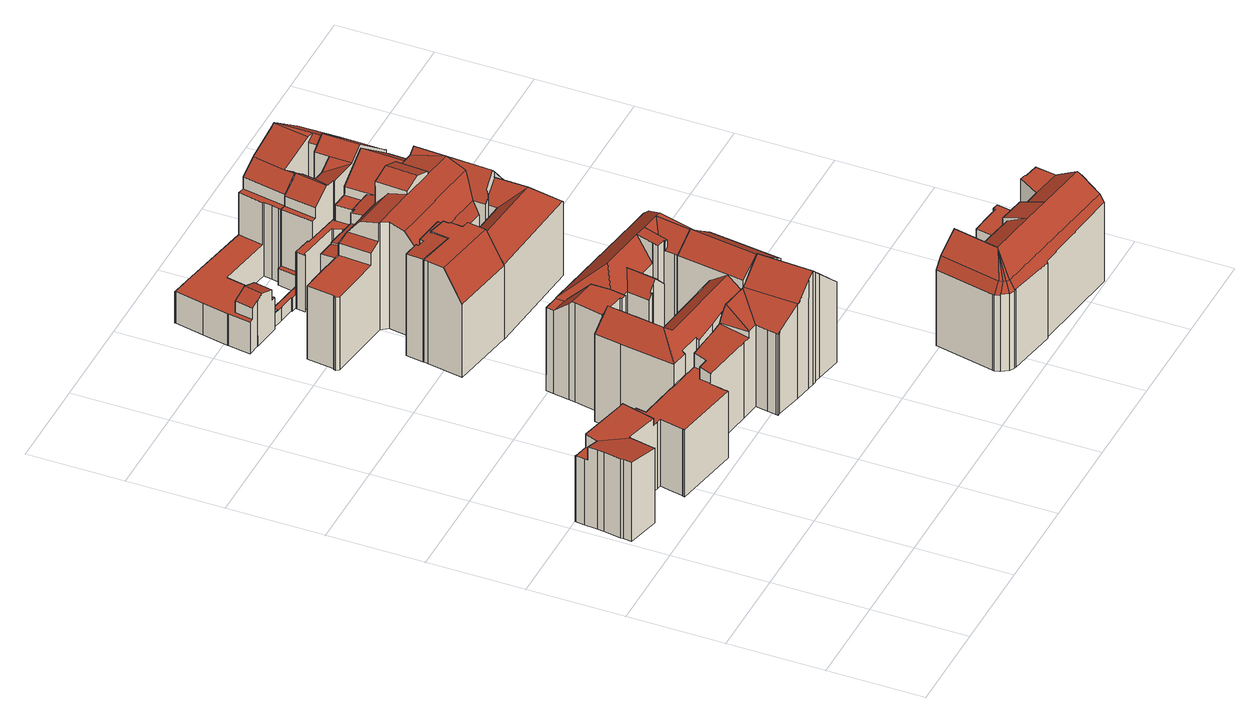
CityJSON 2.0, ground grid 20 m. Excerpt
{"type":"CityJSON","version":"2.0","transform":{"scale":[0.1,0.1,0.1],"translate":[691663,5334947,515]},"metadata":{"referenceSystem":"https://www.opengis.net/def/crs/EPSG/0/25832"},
"CityObjects":{
"building1":{"type":"Building","attributes":{"Gemeindeschluessel":"09162000","HoeheDach":"541.914","HoeheGrund":"515.612","Methode":"2000","NiedrigsteTraufeDesGebaeudes":"530.940","Geometrietyp2DReferenz":"3000","function":"31001_9998","roofType":"1000","measuredHeight":26.3,"storeysAboveGround":5},"geometry":[{"type":"MultiSurface","lod":"2","boundaries":[[[0,1,2,3,4]],[[5,6,7,8]],[[9,10,11,12,13]],[[14,15,16,17,18]],[[7,6,19,20,21,22,0,4]],[[23,24,25,26]],[[2,1,27,28]],[[29,30,31,32]],[[33,34,35,36]],[[37,38,39,40]],[[41,42,43,44,21,20]],[[45,46,47,48,49,50,51,52,53,37,40,54,55,56,57,17,16,15,58,3,2,28,59,60,61,62,63,64,65,66,67,42,41,68,69,70,71,72,73,74,75,76,77,78,79,80,81,82,83,84,85,86,87,88,89,90,91,33,36,92,93,94,95,96,97,98]],[[75,99,100,76]],[[74,101,99,75]],[[94,102,103,95]],[[104,105,51,50]],[[77,106,107,78]],[[108,44,43,109,110,111]],[[66,65,112,113,111,110]],[[51,105,114,9,13,115,116,52]],[[108,22,21,44]],[[72,117,118,73]],[[60,119,120,61]],[[76,100,106,77]],[[67,109,43,42]],[[95,103,121,96]],[[97,122,123,98]],[[28,27,124,59]],[[62,125,126,63]],[[49,127,104,50]],[[96,121,122,97]],[[54,128,129,55]],[[92,130,131,93]],[[70,132,133,71]],[[111,113,22,108]],[[48,134,127,49]],[[80,135,136,81]],[[91,137,34,33]],[[73,118,101,74]],[[85,138,139,86]],[[69,68,19,6,5,140]],[[141,129,128,39,38,142,23,26,29,32,143,107,106,100,99,101,118,117,133,132,140,5,8,144,14,18,145]],[[36,35,130,92]],[[146,12,11,84,83,82,147]],[[26,25,30,29]],[[0,22,113,112,148,126,125,120,119,124,27,1]],[[88,87,149,150,151]],[[20,19,68,41]],[[122,121,103,102,131,130,35,34,137,152,153,151,123]],[[7,4,3,58,144,8]],[[89,153,152,90]],[[138,85,84,11,10]],[[15,14,144,58]],[[78,107,143,79]],[[57,145,18,17]],[[88,151,153,89]],[[53,142,38,37]],[[69,140,132,70]],[[66,110,109,67]],[[56,141,145,57]],[[126,148,64,63]],[[45,98,123,154]],[[87,86,139,155,149]],[[59,124,119,60]],[[71,133,117,72]],[[24,23,142,53,52,116]],[[46,45,154,156,157]],[[156,154,123,151,150]],[[61,120,125,62]],[[115,13,12,146]],[[46,157,158,47]],[[146,147,136,135,31,30,25,24,116,115]],[[141,56,55,129]],[[80,79,143,32,31,135]],[[158,157,156,150,149,155,114,105,104,127,134]],[[138,10,9,114,155,139]],[[81,136,147,82]],[[40,39,128,54]],[[64,148,112,65]],[[93,131,102,94]],[[90,152,137,91]],[[158,134,48,47]]],"semantics":{"surfaces":[{"type":"WallSurface"},{"type":"RoofSurface"},{"type":"GroundSurface"}],"values":[0,0,1,0,1,0,0,0,0,0,0,2,0,0,0,0,0,1,0,0,0,0,0,0,0,0,0,0,0,0,0,0,0,0,0,0,0,0,0,0,0,1,0,0,0,1,0,0,1,0,0,0,0,0,0,0,0,0,0,0,0,0,0,0,0,0,0,1,0,0,0,1,0,0,1,1,0,0,0,0,0,0]}}]},
"building2":{"type":"Building","attributes":{"Gemeindeschluessel":"09162000","HoeheDach":"541.750","HoeheGrund":"515.720","Methode":"2000","NiedrigsteTraufeDesGebaeudes":"520.555","Geometrietyp2DReferenz":"3000","function":"31001_9998","roofType":"3100","measuredHeight":26.03,"storeysAboveGround":6},"geometry":[{"type":"MultiSurface","lod":"2","boundaries":[[[159,160,161,162]],[[163,164,165,166]],[[167,168,169,170,171,172]],[[173,174,175,176]],[[162,161,177,178]],[[179,180,181,182,183,184,185]],[[186,187,188,189]],[[190,191,192,193]],[[189,188,194,195]],[[186,167,172,196,187]],[[197,198,199,200,193,192,201,202]],[[203,204,205,199,198]],[[206,207,208,209]],[[181,210,211,212,177,161,160,194,188,187,196,182]],[[213,170,169,214,215,208,207,216,217,218,219]],[[220,221,202,201,218,217]],[[222,223,224,225]],[[219,192,191,213]],[[179,185,226,227]],[[228,215,214,229]],[[230,212,211,231]],[[227,226,174,173]],[[209,208,215,228]],[[232,233,205,204]],[[234,235,223,222]],[[236,210,181,180]],[[237,238,164,163]],[[179,227,173,176,239,237,163,166,234,222,225,240,232,204,203,241,221,220,242,206,209,228,229,168,167,186,189,195,159,162,178,230,231,236,180]],[[240,243,233,232]],[[183,171,170,213,191,190,184]],[[235,234,166,165]],[[229,214,169,168]],[[242,216,207,206]],[[183,182,196,172,171]],[[195,194,160,159]],[[200,199,205,233,243,224]],[[218,201,192,219]],[[231,211,210,236]],[[235,165,164,238,175,174,226,185,184,190,193,200,224,223]],[[178,177,212,230]],[[241,197,202,221]],[[197,241,203,198]],[[238,237,239,176,175]],[[240,225,224,243]],[[220,217,216,242]]],"semantics":{"surfaces":[{"type":"WallSurface"},{"type":"RoofSurface"},{"type":"GroundSurface"}],"values":[0,0,0,0,0,0,0,1,0,0,1,0,0,1,1,0,0,0,0,0,0,0,0,0,0,0,0,2,0,0,0,0,0,1,0,1,0,0,1,0,0,0,0,0,0]}}]},
"building3":{"type":"Building","attributes":{"Gemeindeschluessel":"09162000","HoeheDach":"539.560","HoeheGrund":"516.030","Methode":"2000","NiedrigsteTraufeDesGebaeudes":"532.861","Geometrietyp2DReferenz":"3000","function":"31001_9998","roofType":"1000","measuredHeight":23.53,"storeysAboveGround":5},"geometry":[{"type":"MultiSurface","lod":"2","boundaries":[[[244,245,246,247]],[[248,249,250,251]],[[252,253,254,255,256,257,258,259,260,261,262,263,264,244,247,265,266,267,268]],[[269,270,261,260,259,271]],[[267,266,265,272,273,274]],[[249,275,276,274,273,272,246,245,277,278,279,270,269,271,280,281,250]],[[263,278,277,264]],[[254,248,251,255]],[[281,280,271,259,258,257]],[[270,279,278,263,262,261]],[[267,274,276,268]],[[264,277,245,244]],[[248,254,253,252,275,249]],[[268,276,275,252]],[[247,246,272,265]],[[251,250,281,257,256,255]]],"semantics":{"surfaces":[{"type":"WallSurface"},{"type":"RoofSurface"},{"type":"GroundSurface"}],"values":[0,1,2,0,0,1,0,0,0,0,0,0,0,0,0,0]}}]},
"building4":{"type":"Building","attributes":{"Gemeindeschluessel":"09162000","HoeheDach":"541.730","HoeheGrund":"515.806","Methode":"2000","NiedrigsteTraufeDesGebaeudes":"524.120","Geometrietyp2DReferenz":"3000","function":"31001_9998","roofType":"2100","measuredHeight":25.92,"storeysAboveGround":6},"geometry":[{"type":"MultiSurface","lod":"2","boundaries":[[[282,283,284,285,286]],[[287,288,289,290]],[[285,284,291,292,293]],[[294,295,296,297,298,299,300]],[[301,187,302,303,304,286,285,305]],[[306,307,308,309]],[[310,311,312,313]],[[314,315,316,317]],[[318,319,320,321]],[[318,321,322,323]],[[324,283,282,325,326,327,328,329,330,331,332,333,322,321,320,334,335,306,309,336,337,338,339,340,341,342,314,317,343,344,345,346,347,348]],[[285,293,305]],[[344,349,350,345]],[[325,304,303,326]],[[331,330,351,352,299,298]],[[301,305,353,354,352,351,172]],[[309,308,355,336]],[[356,296,295]],[[324,291,284,283]],[[356,323,322,333,296]],[[331,298,297,332]],[[357,295,294,305,293,292,358,359,360,361]],[[362,363,364,365]],[[366,367,319,318,323,368,369]],[[282,286,304,325]],[[370,371,363,362]],[[342,372,315,314]],[[357,361,373,374,310,313]],[[324,348,358,292,291]],[[338,337,375,371,370,376]],[[334,367,366,335]],[[311,374,377,378,379]],[[356,295,357,313,364,363,368,323]],[[346,345,350,373,361,360]],[[329,328,187,301,172]],[[329,172,351,330]],[[312,288,287,365,364,313]],[[305,294,353]],[[347,359,358,348]],[[341,340,380,290,289,381]],[[374,311,310]],[[336,355,375,337]],[[338,376,382,339]],[[374,373,350,349,377]],[[327,302,187,328]],[[369,368,363,371,375,355,308,307]],[[341,381,372,342]],[[312,311,379,316,315,372,381,289,288]],[[366,369,307,306,335]],[[346,360,359,347]],[[354,300,299,352]],[[294,300,354,353]],[[344,343,378,377,349]],[[382,376,370,362,365,287,290,380]],[[326,303,302,327]],[[320,319,367,334]],[[339,382,380,340]],[[343,317,316,379,378]],[[332,297,296,333]]],"semantics":{"surfaces":[{"type":"WallSurface"},{"type":"RoofSurface"},{"type":"GroundSurface"}],"values":[0,0,1,1,1,0,0,0,0,0,2,1,0,0,0,1,0,0,0,0,0,1,0,1,0,0,0,1,0,0,0,1,1,0,0,0,0,1,0,0,0,0,0,1,0,1,0,1,0,0,0,0,0,1,0,0,0,0,0]}}]},
"building5":{"type":"Building","attributes":{"Gemeindeschluessel":"09162000","HoeheDach":"518.920","HoeheGrund":"515.884","Methode":"2000","NiedrigsteTraufeDesGebaeudes":"518.920","Geometrietyp2DReferenz":"3000","function":"31001_9998","roofType":"1000","measuredHeight":3.04,"storeysAboveGround":1},"geometry":[{"type":"MultiSurface","lod":"2","boundaries":[[[383,384,385,386]],[[386,385,387,388]],[[389,383,386,388,390,391,392,393,394,395,396,397]],[[388,387,398,390]],[[395,399,400,396]],[[401,400,399,402,403,404,405,398,387,385,384,406]],[[394,402,399,395]],[[391,405,404,392]],[[396,400,401,397]],[[390,398,405,391]],[[392,404,403,393]],[[389,406,384,383]],[[397,401,406,389]],[[393,403,402,394]]],"semantics":{"surfaces":[{"type":"WallSurface"},{"type":"GroundSurface"},{"type":"RoofSurface"}],"values":[0,0,1,0,0,2,0,0,0,0,0,0,0,0]}}]},
"building6":{"type":"Building","attributes":{"Gemeindeschluessel":"09162000","HoeheDach":"524.678","HoeheGrund":"516.180","Methode":"2000","NiedrigsteTraufeDesGebaeudes":"524.678","Geometrietyp2DReferenz":"3000","function":"31001_2000","roofType":"1000","measuredHeight":8.5},"geometry":[{"type":"MultiSurface","lod":"2","boundaries":[[[407,408,409,410]],[[411,407,410,412]],[[413,408,407,411]],[[414,409,408,413]],[[412,410,409,414]],[[412,414,413,411]]],"semantics":{"surfaces":[{"type":"RoofSurface"},{"type":"WallSurface"},{"type":"GroundSurface"}],"values":[0,1,1,1,1,2]}}]},
"building7":{"type":"Building","attributes":{"Gemeindeschluessel":"09162000","HoeheDach":"542.880","HoeheGrund":"515.910","Methode":"2000","NiedrigsteTraufeDesGebaeudes":"524.510","Geometrietyp2DReferenz":"3000","function":"31001_9998","roofType":"3100","measuredHeight":26.97,"storeysAboveGround":4},"geometry":[{"type":"MultiSurface","lod":"2","boundaries":[[[415,416,417,418]],[[418,417,419,420,421]],[[422,423,424,425,415,418]],[[426,427,422,418,421,428,429]],[[430,431,432,433]],[[421,434,435,436,437,428]],[[420,438,439,434,421]],[[440,441,442,443]],[[444,445,446,447]],[[448,449,450,451,446,445,452,453,454]],[[455,456,457,458]],[[459,460,461,462]],[[463,464,437,436,465,466,449,448]],[[467,468,469,470]],[[471,472,451,450,473,474]],[[431,457,456,475,476,477,432]],[[478,479,480,481]],[[467,482,483,484,468]],[[485,453,452,486]],[[464,487,429,428,437]],[[488,489,490,491]],[[449,466,473,450]],[[492,493,494,480,479,495,271,496,490,489,497]],[[498,499,500,501,502]],[[434,439,503,504,505,506,435]],[[426,507,508,509,427]],[[510,511,512,513,514,509,508]],[[424,515,516,425]],[[507,493,492,508]],[[463,448,454,517]],[[517,454,453,485]],[[499,518,503,439,438,500]],[[481,480,494,519]],[[520,521,522,523]],[[470,469,524,525]],[[526,495,479,478]],[[527,461,460,528,422,427,509]],[[505,529,506]],[[459,462,455,458,430,433,530,531,488,491,532,533,526,478,481,519,487,464,463,517,485,486,444,447,472,471,534,518,499,498,516,515,482,467,470,525,440,443,520,523]],[[482,515,424,423,483]],[[528,522,521,442,441,524,469,468,484,422]],[[534,471,474,529,505,504]],[[530,433,432,477,513,512]],[[533,271,495,526]],[[487,519,494,493,507,426,429]],[[506,529,474,473,466,465]],[[417,416,502,501,419]],[[447,446,451,472]],[[532,496,271,533]],[[443,442,521,520]],[[527,509,514,476,475]],[[516,498,502,416,415,425]],[[530,512,511,531]],[[488,531,511,510,497,489]],[[506,465,436,435]],[[534,504,503,518]],[[525,524,441,440]],[[458,457,431,430]],[[510,508,492,497]],[[486,452,445,444]],[[491,490,496,532]],[[459,523,522,528,460]],[[455,462,461,527,475,456]],[[476,514,513,477]],[[420,419,501,500,438]],[[422,484,483,423]]],"semantics":{"surfaces":[{"type":"WallSurface"},{"type":"RoofSurface"},{"type":"GroundSurface"}],"values":[0,0,1,1,0,1,0,0,0,1,0,0,0,0,0,1,0,0,0,0,0,0,1,0,1,1,1,0,0,0,0,0,0,0,0,0,1,0,2,0,1,0,0,0,0,1,1,0,0,0,0,0,0,0,0,0,0,0,0,0,0,0,0,0,1,1]}}]},
"building8":{"type":"Building","attributes":{"Gemeindeschluessel":"09162000","HoeheDach":"538.760","HoeheGrund":"515.869","Methode":"2000","NiedrigsteTraufeDesGebaeudes":"525.910","Geometrietyp2DReferenz":"3000","function":"31001_9998","roofType":"3100","measuredHeight":22.89,"storeysAboveGround":5},"geometry":[{"type":"MultiSurface","lod":"2","boundaries":[[[535,536,537,538]],[[539,540,541,542,543]],[[544,545,546,547,548,549]],[[535,550,551,552,536]],[[548,547,553,554]],[[462,555,556,557,459]],[[558,550,535,538,559,545,544,455,462,459,523,520]],[[537,560,538]],[[551,550,558,541,540]],[[544,549,561,455]],[[459,557,562,523]],[[559,563,546,545]],[[539,543,562,557,556,553]],[[539,553,547,546,563,560,537,536,552]],[[554,555,561,549,548]],[[541,558,520,542]],[[520,523,562,543,542]],[[455,561,555,462]],[[539,552,551,540]],[[538,560,563,559]],[[554,553,556,555]]],"semantics":{"surfaces":[{"type":"WallSurface"},{"type":"RoofSurface"},{"type":"GroundSurface"}],"values":[0,1,0,0,0,0,2,0,0,0,0,0,1,1,1,0,0,0,1,0,0]}}]},
"building9":{"type":"Building","attributes":{"Gemeindeschluessel":"09162000","HoeheDach":"540.000","HoeheGrund":"515.658","Methode":"2000","NiedrigsteTraufeDesGebaeudes":"520.980","Geometrietyp2DReferenz":"3000","function":"31001_9998","roofType":"1000","measuredHeight":24.34,"storeysAboveGround":5},"geometry":[{"type":"MultiSurface","lod":"2","boundaries":[[[564,565,566,567]],[[568,569,570,571]],[[572,573,574,575,576,577]],[[578,579,580,581,582,583]],[[584,585,586,587]],[[588,576,575,589]],[[590,591,592,593]],[[568,594,595,596,597,569]],[[598,599,600,601,602,603]],[[595,604,593,592,605,596]],[[606,604,595,594]],[[606,607,608,609,590,593,604]],[[610,611,612,613,614]],[[615,616,580,579]],[[571,570,565,564]],[[617,618,619,620,621]],[[622,591,590,609]],[[589,575,574,623]],[[624,625,626,627]],[[585,603,602,628,583,582,629,630,631,632,586]],[[598,603,585,584]],[[622,633,605,592,591]],[[634,620,619,635,636,637,572]],[[638,639,640,641]],[[642,631,630,643]],[[599,644,617,621,600]],[[623,574,573,645,646,647,618,617,644]],[[597,596,605,633]],[[634,648,614,613,620]],[[611,578,583,628,649,612]],[[650,632,631,642]],[[567,566,625,624]],[[645,573,572,637]],[[651,652,653,654]],[[651,643,630,629,655,652]],[[622,609,608,656,640,639,653,652,655,581,580,616,626,625,566,565,570,569,597,633]],[[599,598,584,587,650,642,643,651,654,638,641,657,607,606,594,568,571,564,567,624,627,615,579,578,611,610,588,589,623,644]],[[646,645,637,636]],[[641,640,656,657]],[[600,621,620,613,612,649,601]],[[654,653,639,638]],[[587,586,632,650]],[[588,610,614,648,577,576]],[[572,577,648,634]],[[646,636,635,647]],[[657,656,608,607]],[[635,619,618,647]],[[627,626,616,615]],[[655,629,582,581]],[[602,601,649,628]]],"semantics":{"surfaces":[{"type":"WallSurface"},{"type":"RoofSurface"},{"type":"GroundSurface"}],"values":[0,0,1,0,0,0,1,0,0,1,0,0,0,0,0,1,0,0,0,1,0,0,0,0,0,0,0,0,1,0,0,0,1,0,0,1,2,0,0,1,0,0,0,1,1,0,0,0,0,0]}}]},
"building10":{"type":"Building","attributes":{"Gemeindeschluessel":"09162000","HoeheDach":"539.400","HoeheGrund":"515.779","Methode":"2000","NiedrigsteTraufeDesGebaeudes":"528.940","Geometrietyp2DReferenz":"3000","function":"31001_9998","roofType":"3100","measuredHeight":23.62,"storeysAboveGround":5},"geometry":[{"type":"MultiSurface","lod":"2","boundaries":[[[658,659,660,661]],[[662,663,664,665]],[[666,667,668,669,670,662,665,671,672,673,674,675,676,658,661,677,678,679,680,681,682,683,684,685,686,687,688,689,690,691,692,693]],[[692,694,695,693]],[[688,696,697,689]],[[681,698,699,682]],[[680,700,698,681]],[[665,664,701,671]],[[659,658,676,702]],[[687,703,696,688]],[[661,660,704,677]],[[670,705,663,662]],[[684,706,707,708,709,710,711,685]],[[689,697,712,690]],[[713,714,715,716,710,709]],[[717,718,708,707]],[[695,694,719,712,697,696,703,720,711,710,716]],[[705,721,722,723,701,664,663]],[[683,724,706,684]],[[686,720,703,687]],[[685,711,720,686]],[[725,717,707,706]],[[713,726,714]],[[673,672,723,722,727,728,729,730]],[[713,709,708,718,731]],[[667,666,715,714,726,732]],[[659,702,733,734,735,725,706,724,699,698,700,736,737,704,660]],[[682,699,724,683]],[[738,730,729,739,740,741,732,726,713,731]],[[671,701,723,672]],[[738,731,718,717,725,735]],[[670,669,740,739,742,743,721,705]],[[674,673,730,738,735,734]],[[667,732,741,668]],[[666,693,695,716,715]],[[742,739,729,728]],[[677,704,737,678]],[[668,741,740,669]],[[742,728,727,743]],[[674,734,733,675]],[[690,712,719,691]],[[679,736,700,680]],[[691,719,694,692]],[[675,733,702,676]],[[678,737,736,679]],[[721,743,727,722]]],"semantics":{"surfaces":[{"type":"WallSurface"},{"type":"GroundSurface"},{"type":"RoofSurface"}],"values":[0,0,1,0,0,0,0,0,0,0,0,0,0,0,2,2,2,2,0,0,0,0,0,0,0,0,2,0,2,0,0,0,0,0,0,0,0,0,2,0,0,0,0,0,0,0]}}]},
"building11":{"type":"Building","attributes":{"Gemeindeschluessel":"09162000","HoeheDach":"537.940","HoeheGrund":"515.116","Methode":"2000","NiedrigsteTraufeDesGebaeudes":"520.890","Geometrietyp2DReferenz":"3000","function":"31001_9998","roofType":"2100","measuredHeight":22.82,"storeysAboveGround":4},"geometry":[{"type":"MultiSurface","lod":"2","boundaries":[[[744,745,746,747,748,749]],[[750,751,752,753,754]],[[755,756,757,758]],[[759,760,761,762]],[[763,764,765,766]],[[757,756,767,768,769,770]],[[771,772,750,754,773]],[[774,775,776,777]],[[757,770,778,779]],[[777,776,780,781]],[[782,783,784,785]],[[786,787,788,789,778,770,790]],[[791,792,793,794]],[[795,796,797,798]],[[799,800,783,782]],[[801,802,803,804,805,806,807,784,783,800,761,760]],[[808,780,776,775,809,810]],[[811,812,748,747]],[[770,769,813,753]],[[752,770,753]],[[814,815,778,789]],[[816,817,818,819]],[[820,821,822,823]],[[754,753,813,824,818,817,773]],[[825,826,752,751]],[[822,821,827,790,826,825]],[[805,810,809,806]],[[828,829,830,831]],[[832,801,760,759]],[[790,770,826]],[[791,833,767,756,755,792]],[[766,765,829,828]],[[834,815,814,835]],[[836,837,838,788,787]],[[839,831,830,840,803,802]],[[841,834,835,840,830,829,765,764,749,748,812]],[[819,818,824,842]],[[843,797,796,844,786,790,827]],[[744,749,764,763]],[[811,747,746,845,793,792,755,758]],[[806,809,775,807]],[[757,779,841,812,811,758]],[[778,815,834,841,779]],[[794,793,845,846]],[[820,847,843,827,821]],[[804,848,810,805]],[[837,781,780,808,838]],[[798,797,843,847]],[[846,845,746,745]],[[826,770,752]],[[762,761,800,799]],[[801,832,839,802]],[[772,823,822,825,751,750]],[[807,775,774,785,784]],[[849,844,796,795]],[[837,836,849,795,798,847,820,823,772,771,816,819,842,850,833,791,794,846,745,744,763,766,828,831,839,832,759,762,799,782,785,774,777,781]],[[803,840,835,814,789,848,804]],[[850,842,824,813,769,768]],[[850,768,767,833]],[[788,838,808,810,848,789]],[[771,773,817,816]],[[849,836,787,786,844]]],"semantics":{"surfaces":[{"type":"WallSurface"},{"type":"RoofSurface"},{"type":"GroundSurface"}],"values":[0,1,0,0,0,1,0,0,1,0,0,1,0,0,0,1,1,0,1,1,1,0,0,1,1,1,0,0,0,1,0,0,0,0,0,1,0,1,0,1,0,0,0,0,0,0,0,0,0,1,0,0,0,0,0,2,0,0,0,1,0,0]}}]},
"building12":{"type":"Building","attributes":{"Gemeindeschluessel":"09162000","HoeheDach":"540.270","HoeheGrund":"515.772","Methode":"2000","NiedrigsteTraufeDesGebaeudes":"519.670","Geometrietyp2DReferenz":"3000","function":"31001_9998","roofType":"3100","measuredHeight":24.5,"storeysAboveGround":5},"geometry":[{"type":"MultiSurface","lod":"2","boundaries":[[[851,852,853,854,574,855,856]],[[857,858,859,860]],[[853,852,861]],[[682,683,862,863,864,865,866,867,868,869]],[[857,870,871,872,858]],[[873,874,875,865,864]],[[866,876,877,878,867]],[[873,864,863,871,879,880]],[[881,882,883,884,878,877]],[[857,860,885,870]],[[885,879,871,870]],[[684,886,862,683]],[[868,884,883,887,869]],[[888,889,858,872]],[[890,854,853,861]],[[868,867,878,884]],[[684,683,682,681,882,881,891,892,893,890,861,685]],[[866,865,875,876]],[[893,892,880,879,885,860,859,855,574]],[[886,684,685,851,856,889,888]],[[856,855,859,858,889]],[[886,888,872,871,863,862]],[[892,891,874,873,880]],[[682,869,887,681]],[[861,852,851,685]],[[681,887,883,882]],[[891,881,877,876,875,874]],[[893,574,854,890]]],"semantics":{"surfaces":[{"type":"RoofSurface"},{"type":"WallSurface"},{"type":"GroundSurface"}],"values":[0,1,1,1,1,0,0,0,1,0,1,1,0,0,1,1,2,1,1,1,0,0,1,1,1,1,1,1]}}]}
},
"vertices":[
[86,516,176],[75,467,177],[75,467,6],[86,518,6],[86,518,177],[160,564,160],[160,564,188],[156,501,176],[156,501,160],[442,436,195],[466,494,223],[452,496,204],[444,496,194],[441,436,194],[177,497,160],[177,497,6],[171,469,6],[167,449,6],[167,449,160],[150,566,188],[48,589,189],[47,589,189],[44,564,184],[312,456,160],[312,456,182],[317,480,187],[317,480,160],[74,463,178],[74,463,6],[341,477,160],[341,477,187],[346,504,192],[346,504,160],[653,466,6],[653,466,191],[648,373,191],[648,373,6],[308,440,6],[308,440,160],[305,423,160],[305,423,6],[48,589,6],[18,595,6],[18,595,159],[47,589,159],[553,366,6],[518,373,6],[463,384,6],[457,385,6],[458,390,6],[461,408,6],[465,433,6],[425,439,6],[311,456,6],[305,421,6],[304,417,6],[166,443,6],[167,448,6],[167,499,6],[73,462,6],[72,462,6],[4,478,6],[6,496,6],[6,501,6],[11,536,6],[13,551,6],[15,576,6],[17,596,6],[150,566,6],[177,560,6],[179,559,6],[183,558,6],[182,552,6],[190,551,6],[187,529,6],[190,529,6],[263,518,6],[280,514,6],[317,509,6],[332,505,6],[349,503,6],[365,502,6],[414,498,6],[435,497,6],[452,496,6],[475,492,6],[505,488,6],[525,485,6],[573,478,6],[575,478,6],[622,470,6],[638,468,6],[647,356,6],[646,351,6],[645,351,6],[591,361,6],[575,365,6],[574,362,6],[567,363,6],[190,529,160],[263,518,160],[187,529,160],[645,351,192],[591,361,246],[461,408,194],[465,433,195],[280,514,160],[317,509,160],[44,564,159],[17,596,159],[15,576,159],[14,570,159],[13,551,189],[14,570,189],[464,433,195],[441,436,181],[425,439,181],[182,552,160],[190,551,160],[72,462,178],[4,478,189],[575,365,261],[574,362,262],[567,363,269],[73,462,178],[6,496,189],[6,501,189],[458,390,193],[305,421,160],[304,417,160],[647,356,191],[646,351,191],[179,559,160],[183,558,160],[457,385,193],[349,503,192],[365,502,192],[638,468,205],[475,492,223],[505,488,222],[177,560,160],[166,443,160],[311,456,160],[332,505,160],[167,499,160],[167,448,160],[444,496,193],[414,498,192],[11,536,189],[525,485,222],[526,485,223],[573,478,269],[622,470,221],[575,478,267],[553,366,256],[524,485,222],[520,372,223],[518,373,223],[463,384,195],
[653,614,7],[653,614,220],[664,613,212],[664,613,7],[365,502,7],[365,502,208],[366,508,212],[366,508,7],[546,625,7],[497,630,7],[497,630,56],[545,625,56],[545,625,238],[546,625,238],[475,492,7],[475,492,212],[452,496,212],[452,496,7],[653,466,205],[653,466,7],[525,485,7],[573,478,7],[573,478,266],[572,478,268],[526,485,238],[526,485,211],[525,485,211],[595,620,7],[595,620,265],[644,615,227],[644,615,7],[530,518,237],[536,556,208],[375,577,208],[338,543,237],[649,615,223],[649,615,7],[592,620,268],[389,671,208],[351,677,242],[346,677,246],[329,557,246],[384,639,208],[384,640,208],[351,677,7],[330,680,7],[330,680,232],[446,632,7],[446,632,56],[446,635,56],[446,635,7],[575,478,265],[622,470,228],[638,468,216],[536,556,56],[456,634,56],[447,635,56],[424,635,56],[393,638,56],[384,639,56],[375,577,56],[393,638,7],[384,640,7],[317,509,7],[317,509,208],[280,514,209],[280,514,7],[505,488,211],[505,488,7],[447,635,7],[456,634,7],[638,468,7],[622,470,7],[304,684,7],[304,684,209],[318,515,7],[318,515,213],[575,478,7],[414,498,7],[414,498,210],[435,497,7],[296,629,7],[389,671,7],[424,635,7],[296,629,209],
[457,1054,10],[457,1054,246],[456,1042,246],[456,1042,10],[459,933,179],[466,973,246],[329,997,246],[322,957,179],[466,975,10],[466,973,10],[459,933,10],[322,957,10],[329,997,10],[335,1031,10],[337,1039,10],[337,1041,10],[382,1031,10],[414,1025,10],[415,1026,10],[421,1063,10],[430,1060,10],[459,1041,10],[457,1018,10],[456,1015,10],[472,1012,10],[382,1031,246],[414,1025,246],[337,1041,246],[459,1041,246],[457,1018,246],[456,1015,246],[466,975,246],[472,1012,246],[430,1060,246],[421,1063,246],[415,1026,246],[337,1039,246],[335,1031,246],
[664,613,8],[667,644,8],[667,644,203],[665,625,201],[664,613,200],[400,664,91],[400,664,236],[388,666,236],[388,666,91],[677,737,211],[677,741,212],[615,691,267],[564,699,267],[538,703,267],[533,669,262],[531,657,260],[550,654,260],[549,651,259],[556,650,259],[592,620,267],[644,615,219],[649,615,214],[653,614,210],[603,693,267],[456,634,8],[456,634,231],[447,635,221],[447,635,8],[406,736,228],[406,736,236],[406,697,236],[406,697,228],[330,680,8],[330,680,236],[342,740,236],[342,740,8],[492,647,214],[499,646,205],[499,646,8],[492,647,8],[496,675,8],[496,675,214],[677,737,8],[653,614,8],[649,615,8],[644,615,8],[595,620,8],[546,625,8],[547,632,8],[550,654,8],[531,657,8],[533,669,8],[498,636,8],[497,630,8],[446,635,8],[446,632,8],[424,635,8],[393,638,8],[384,640,8],[389,671,8],[351,677,8],[344,754,8],[349,787,8],[351,802,8],[391,796,8],[639,758,8],[678,752,8],[349,787,200],[351,802,200],[547,632,238],[549,651,238],[559,667,242],[556,650,242],[446,635,220],[533,669,215],[440,718,267],[678,752,201],[639,758,201],[391,796,201],[383,797,201],[443,680,91],[443,680,209],[404,686,209],[404,686,91],[497,630,205],[498,636,205],[474,695,239],[465,633,239],[436,633,91],[436,633,209],[351,677,236],[383,797,200],[383,780,200],[446,632,220],[424,635,91],[349,785,200],[344,754,229],[343,746,236],[384,640,91],[389,671,236],[393,638,91],
[320,1335,9],[320,1335,39],[337,1332,39],[337,1332,9],[339,1342,39],[339,1342,9],[320,1333,9],[414,1330,9],[412,1319,9],[427,1317,9],[426,1313,9],[390,1320,9],[379,1322,9],[379,1324,9],[346,1328,9],[414,1330,39],[379,1322,39],[379,1324,39],[346,1328,39],[390,1320,39],[426,1313,39],[427,1317,39],[412,1319,39],[320,1333,39],
[488,1026,97],[491,1036,97],[475,1038,97],[474,1027,97],[488,1026,12],[474,1027,12],[491,1036,12],[475,1038,12],
[563,1196,244],[563,1196,265],[559,1130,265],[559,1130,258],[524,1135,279],[489,1140,265],[489,1140,258],[623,1122,258],[615,1190,244],[601,1192,244],[570,1195,244],[399,1106,247],[612,1078,247],[393,1152,258],[404,1139,255],[491,1036,9],[491,1036,95],[475,1038,95],[475,1038,9],[491,1179,247],[393,1192,247],[391,1154,257],[392,1153,257],[492,1206,265],[492,1206,214],[689,1181,9],[689,1181,181],[681,1021,181],[681,1021,9],[253,1184,9],[253,1184,178],[260,1239,178],[260,1239,9],[254,1172,178],[363,1157,178],[367,1224,178],[292,1235,178],[252,1182,178],[250,1182,178],[249,1177,178],[503,1029,9],[503,1029,95],[496,1035,95],[496,1035,9],[595,1028,9],[595,1028,229],[587,1022,220],[587,1022,9],[254,1172,9],[392,1153,9],[391,1154,214],[363,1157,206],[630,1188,9],[630,1188,253],[688,1184,182],[688,1184,9],[367,1223,9],[292,1235,9],[367,1224,206],[367,1223,206],[578,1023,95],[579,1036,95],[476,1050,95],[377,1073,9],[377,1073,243],[376,1068,243],[376,1068,9],[617,1190,9],[617,1190,247],[626,1188,258],[250,1182,9],[252,1182,9],[404,1139,9],[430,1060,9],[430,1060,243],[421,1062,243],[421,1062,9],[456,1065,242],[394,1073,242],[392,1065,243],[343,1078,243],[415,1025,246],[455,1054,243],[534,1200,9],[499,1205,9],[499,1205,268],[528,1201,279],[534,1200,276],[482,1207,214],[404,1218,213],[395,1219,213],[395,1218,214],[394,1073,209],[456,1065,209],[579,1049,209],[455,1054,184],[457,1054,183],[476,1051,182],[476,1050,179],[579,1036,179],[601,1192,9],[570,1195,9],[249,1177,9],[482,1207,9],[392,1065,9],[680,1021,9],[680,1021,182],[624,1026,251],[624,1026,9],[689,1184,181],[689,1184,9],[343,1078,9],[578,1023,209],[618,1026,258],[395,1219,214],[476,1051,9],[457,1054,9],[415,1025,9],[337,1041,9],[404,1218,9],
[466,975,9],[466,975,236],[472,1012,203],[472,1012,9],[622,957,238],[676,912,181],[677,912,180],[680,1021,180],[624,1026,238],[501,1017,9],[500,1009,9],[500,1009,203],[501,1011,201],[501,1011,109],[501,1017,109],[459,933,9],[459,933,181],[465,973,238],[586,1003,201],[586,1003,109],[587,1022,109],[587,1022,201],[595,1028,208],[677,912,9],[480,1011,9],[472,1012,202],[503,1029,109],[624,1026,237],[480,1011,202],
[240,1389,7],[240,1389,80],[251,1443,80],[251,1443,7],[234,1342,7],[234,1342,80],[241,1389,80],[241,1389,7],[597,1377,250],[597,1359,250],[692,1351,177],[692,1369,177],[691,1449,177],[597,1454,250],[468,1466,7],[300,1498,7],[300,1498,80],[465,1467,80],[465,1467,177],[468,1466,177],[452,1376,7],[452,1376,177],[451,1376,177],[451,1376,7],[691,1449,7],[692,1369,7],[308,1331,106],[315,1369,106],[282,1374,120],[275,1336,120],[259,1339,7],[259,1339,113],[243,1341,106],[243,1341,80],[451,1375,7],[487,1369,7],[487,1369,224],[463,1373,204],[463,1373,177],[451,1375,177],[259,1338,113],[250,1379,106],[259,1338,7],[319,1330,7],[319,1330,80],[308,1331,80],[586,1454,7],[507,1459,7],[507,1459,227],[512,1458,230],[586,1454,248],[267,1504,7],[267,1504,80],[499,1368,227],[522,1366,208],[526,1386,208],[499,1390,230],[496,1368,230],[315,1369,80],[692,1351,7],[263,1503,7],[263,1503,80],[263,1505,80],[263,1505,7],[479,1464,177],[455,1414,177],[457,1413,177],[454,1396,177],[451,1381,177],[250,1379,80],[582,1379,250],[526,1386,60],[582,1379,60],[582,1379,238],[322,1344,7],[322,1344,80],[320,1335,80],[320,1335,7],[454,1396,7],[457,1413,7],[499,1368,7],[582,1361,238],[582,1361,60],[522,1366,60],[595,1454,250],[479,1464,204],[451,1381,7],[339,1434,7],[339,1434,80],[325,1360,80],[325,1360,7],[455,1414,80],[320,1333,80],[320,1333,7],
[480,1287,8],[480,1287,139],[392,1302,139],[392,1302,8],[367,1223,8],[367,1223,169],[372,1262,165],[372,1262,8],[570,1195,8],[534,1200,8],[499,1205,8],[482,1207,8],[404,1218,8],[405,1257,8],[405,1256,8],[486,1244,8],[488,1266,8],[487,1268,8],[481,1285,8],[388,1300,8],[390,1317,8],[390,1320,8],[426,1313,8],[429,1313,8],[429,1310,8],[506,1296,8],[505,1292,8],[690,1271,8],[691,1271,8],[691,1266,8],[690,1246,8],[688,1187,8],[688,1184,8],[630,1188,8],[617,1190,8],[601,1192,8],[617,1190,226],[601,1192,239],[690,1246,170],[688,1187,170],[429,1313,139],[429,1310,139],[426,1313,139],[405,1257,165],[481,1285,139],[691,1266,170],[388,1300,139],[404,1218,169],[505,1292,139],[505,1292,175],[539,1288,175],[539,1288,195],[598,1281,244],[690,1271,171],[688,1184,170],[537,1225,195],[536,1200,195],[570,1195,223],[595,1192,244],[504,1246,175],[537,1242,175],[630,1188,216],[691,1271,170],[406,1218,169],[407,1256,165],[405,1256,165],[506,1296,139],[504,1246,139],[536,1200,198],[407,1256,169],[473,1246,169],[473,1246,193],[486,1244,193],[537,1242,192],[534,1200,198],[487,1268,139],[488,1266,139],[486,1248,139],[390,1320,139],[390,1317,139],[486,1248,192],[471,1209,198],[482,1207,198],[499,1205,198],[471,1209,173],[406,1218,172],
[958,183,1],[910,189,1],[910,189,96],[911,189,96],[911,189,177],[958,183,177],[746,69,177],[747,68,179],[760,70,199],[759,77,199],[744,79,177],[858,198,96],[858,198,200],[848,148,200],[848,148,96],[1079,204,1],[1079,204,59],[1077,198,59],[1077,198,1],[978,180,1],[978,180,177],[979,185,177],[979,185,1],[855,198,203],[855,196,203],[834,199,229],[814,104,229],[744,80,1],[746,69,1],[744,80,176],[1066,160,1],[1066,160,200],[1066,158,200],[1066,158,1],[918,88,229],[928,135,200],[1096,152,200],[1096,152,1],[1071,178,1],[1071,178,59],[1070,178,59],[1070,178,1],[1071,13,199],[1079,51,223],[1081,62,229],[973,79,229],[770,60,199],[859,198,1],[859,198,96],[859,200,96],[859,200,1],[872,31,1],[872,31,179],[872,29,176],[872,29,1],[1072,178,1],[1072,178,59],[1022,214,59],[1010,143,59],[987,147,59],[983,126,59],[1025,120,59],[1052,163,59],[1066,160,59],[1089,109,200],[1052,163,200],[1025,120,200],[901,139,96],[901,139,177],[786,205,199],[985,135,203],[929,144,203],[745,84,1],[745,84,176],[770,207,176],[770,207,1],[765,49,1],[765,49,179],[756,54,178],[756,54,1],[784,205,196],[756,55,179],[764,64,199],[767,49,181],[992,183,1],[992,183,177],[986,147,177],[986,147,1],[1022,214,1],[855,198,1],[929,144,177],[985,135,177],[1079,51,1],[1089,104,1],[1089,104,203],[1010,143,1],[987,147,177],[928,135,177],[784,205,1],[769,48,181],[1069,3,184],[911,192,96],[911,192,1],[769,48,1],[983,126,200],[1069,3,1],[855,196,1],
[690,1271,178],[690,1272,178],[690,1272,177],[690,1274,177],[598,1359,253],[596,1282,253],[568,1331,50],[568,1331,230],[569,1362,230],[569,1362,50],[690,1272,8],[506,1296,228],[490,1299,228],[487,1300,230],[450,1306,202],[450,1306,178],[440,1308,178],[440,1308,47],[429,1310,47],[520,1338,50],[520,1338,210],[543,1335,210],[498,1368,230],[487,1369,222],[461,1373,202],[461,1373,178],[451,1375,178],[450,1375,178],[524,1365,210],[499,1368,229],[451,1375,8],[441,1377,8],[441,1377,47],[450,1375,47],[524,1365,50],[505,1292,230],[429,1313,47],[567,1285,229],[568,1285,230],[690,1274,8],[487,1369,8],[499,1368,8],[692,1351,8]
]}
